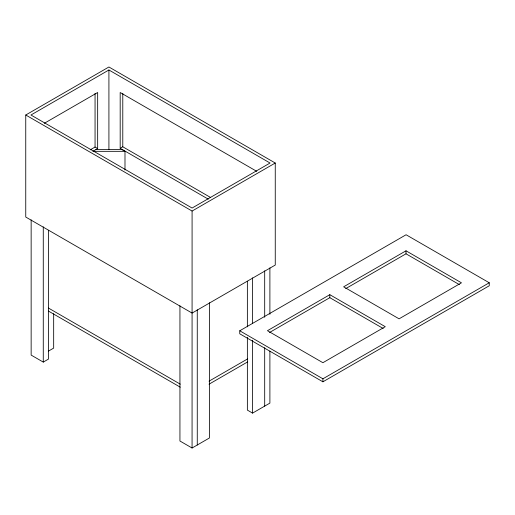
<?xml version="1.0" encoding="UTF-8"?>
<svg xmlns="http://www.w3.org/2000/svg" width="515" height="515" viewBox="0 0 515 515"><rect width="100%" height="100%" fill="white"/><g stroke="black" fill="none" stroke-linecap="round" stroke-linejoin="round"><path stroke-width="0.77" d="M25.75 115.006L108.916 66.989L275.255 163.023L275.255 265.058L192.089 313.075L25.75 217.04L25.75 115.006L192.089 211.041L275.255 163.023M108.916 69.989L30.945 115.006L192.089 208.041L270.06 163.023L108.916 69.989L108.916 149.414M44.29 123.31L97.657 92.5L97.657 148.545L92.848 151.326M90.202 149.846L95.056 147.045L97.657 148.545M256.708 171.321L120.182 92.5L120.182 148.294L122.782 146.794L210.545 197.464M48.371 351.159L53.669 348.101L53.669 313.687M31.145 219.847L31.145 355.093L43.273 362.097L48.468 359.097L48.468 230.276M239.745 330.791L406.084 234.756L489.25 282.774L489.25 285.774L322.911 381.808L239.745 333.791L239.745 330.791L322.911 378.808L489.25 282.774M329.825 294.683L267.452 330.694L322.899 362.702L385.272 326.69L329.825 294.683L329.825 297.683L269.532 332.497M406.007 250.805L343.634 286.816L399.08 318.83L461.453 282.819L406.007 250.805L406.007 253.805L345.713 288.619M209.019 381.184L247.702 358.852M209.019 384.196L247.702 361.865M179.941 305.762L179.941 441.007L192.069 448.011L209.386 438.007L209.386 302.756M247.367 337.274L247.367 410.101L252.562 413.107L269.892 403.11L269.892 351.088M95.932 149.543L121.907 149.543L124.991 151.326L124.991 170.021M93.646 151.326L124.991 151.326M406.007 253.805L459.374 284.615M120.182 148.294L208.285 199.163M329.825 297.683L383.192 328.493M48.468 308.067L180.276 384.164M48.468 311.079L180.276 387.177M322.911 378.808L322.911 381.808M269.892 267.858L269.892 314.279M264.691 270.851L264.697 317.279M264.691 347.683L264.697 406.11M252.562 277.855L252.562 323.472M252.562 340.28L252.562 413.107M247.367 281.254L247.367 326.87M197.264 309.753L197.271 445.012M192.089 211.041L192.069 448.011M122.782 93.389L122.782 146.794M95.056 93.402L95.056 147.045M43.273 226.845L43.273 362.097"/></g></svg>
